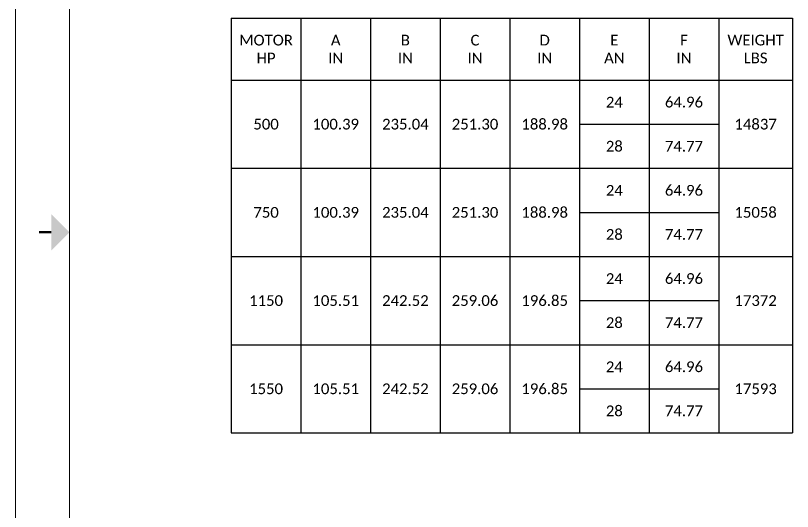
# Model space of a CAD drawing. Header units: inches. Extents: x 0 to 26418, y 0 to 20128.
# Drawn here: x 0 to 8050, y 7170 to 12309 of the extents above; entities that cross this region are included whole.
import ezdxf
from ezdxf.enums import TextEntityAlignment as Align

# ---------------------------------------------------------------- set-up
doc = ezdxf.new("R2010")
doc.units = ezdxf.units.IN
doc.header["$MEASUREMENT"] = 0
doc.layers.add('Title Block', color=7, linetype='Continuous', lineweight=5)
doc.styles.add('ACANSTS', font='romans.shx', dxfattribs={"height": 1})
doc.styles.add('Roman', font='arial.ttf')
doc.styles.get("Standard").update_dxf_attribs({"font": 'arial.ttf'})

# ---------------------------------------------------------------- blocks, each defined once
blk = doc.blocks.new('*T38')
at = {"linetype": 'ByBlock', "lineweight": -2, "transparency": 16777216}
for p, q in [((0, 0), (5815, 0)), ((0, 0), (0, -4299.8)), ((721.7, 0), (721.7, -4299.8)), ((1443.3, 0), (1443.3, -4299.8)), ((2165, 0), (2165, -4299.8)), ((2886.7, 0), (2886.7, -4299.8)), ((3608.3, 0), (3608.3, -1100.3)), ((4330, 0), (4330, -4299.8)), ((5051.7, 0), (5051.7, -4299.8)), ((5815, 0), (5815, -4299.8)), ((0, -643.3), (5815, -643.3)), ((3608.3, -1100.3), (5051.7, -1100.3)), ((0, -1557.4), (5815, -1557.4)), ((3608.3, -1557.4), (3608.3, -2014.5)), ((3608.3, -2014.5), (5051.7, -2014.5)), ((0, -2471.5), (5815, -2471.5)), ((3608.3, -2471.5), (3608.3, -2928.6)), ((3608.3, -2928.6), (5051.7, -2928.6)), ((0, -3385.7), (5815, -3385.7)), ((3608.3, -3385.7), (3608.3, -3842.7)), ((3608.3, -3842.7), (5051.7, -3842.7)), ((0, -4299.8), (5815, -4299.8))]:
    blk.add_line(p, q, dxfattribs=at)
at = {"color": 0, "linetype": 'ByBlock', "lineweight": -2, "transparency": 16777216}
for p, q in [((3608.3, -1100.3), (3608.3, -1557.4)), ((3608.3, -2014.5), (3608.3, -2471.5)), ((3608.3, -2928.6), (3608.3, -3385.7)), ((3608.3, -3842.7), (3608.3, -4299.8))]:
    blk.add_line(p, q, dxfattribs=at)
at = {"color": 0, "linetype": 'Continuous', "lineweight": 5, "transparency": 16777216, "char_height": 111.111, "attachment_point": 5}
for s, insert, width in [('{\\fCalibri|b0|i0|c0;MOTOR^JHP^J', (360.8, -321.6), 601.667), ('{\\fCalibri|b0|i0|c0;A ^M^JIN^J', (1082.5, -321.6), 601.667), ('{\\fCalibri|b0|i0|c0;B ^M^JIN^J', (1804.2, -321.6), 601.667), ('{\\fCalibri|b0|i0|c0;C ^M^JIN^J', (2525.8, -321.6), 601.667), ('{\\fCalibri|b0|i0|c0;D ^M^JIN^J', (3247.5, -321.6), 601.667), ('{\\fCalibri|b0|i0|c0;E ^M^JAN^J', (3969.2, -321.6), 601.667), ('{\\fCalibri|b0|i0|c0;F^M^JIN^J', (4690.8, -321.6), 601.667), ('{\\fCalibri|b0|i0|c0;WEIGHT^M^JLBS^J', (5433.3, -321.6), 643.333), ('{\\fCalibri|b0|i0|c0;24^M^J', (3969.2, -871.8), 601.667), ('{\\fCalibri|b0|i0|c0;64.96^M^J', (4690.8, -871.8), 601.667), ('{\\fCalibri|b0|i0|c0;500', (360.8, -1100.3), 601.667), ('{\\fCalibri|b0|i0|c0;100.39 ^J', (1082.5, -1100.3), 601.667), ('{\\fCalibri|b0|i0|c0;235.04^M^J', (1804.2, -1100.3), 601.667), ('{\\fCalibri|b0|i0|c0;251.30^M^J', (2525.8, -1100.3), 601.667), ('{\\fCalibri|b0|i0|c0;188.98^M^J', (3247.5, -1100.3), 601.667), ('{\\fCalibri|b0|i0|c0;14837^M^J', (5433.3, -1100.3), 643.333), ('{\\fCalibri|b0|i0|c0;28^M^J', (3969.2, -1328.9), 601.667), ('{\\fCalibri|b0|i0|c0;74.77^M^J', (4690.8, -1328.9), 601.667), ('{\\fCalibri|b0|i0|c0;24^M^J', (3969.2, -1785.9), 601.667), ('{\\fCalibri|b0|i0|c0;64.96^M^J', (4690.8, -1785.9), 601.667), ('{\\fCalibri|b0|i0|c0;750^M^J', (360.8, -2014.5), 601.667), ('{\\fCalibri|b0|i0|c0;100.39 ^J', (1082.5, -2014.5), 601.667), ('{\\fCalibri|b0|i0|c0;235.04^M^J', (1804.2, -2014.5), 601.667), ('{\\fCalibri|b0|i0|c0;251.30^M^J', (2525.8, -2014.5), 601.667), ('{\\fCalibri|b0|i0|c0;188.98^M^J', (3247.5, -2014.5), 601.667), ('{\\fCalibri|b0|i0|c0;15058^M^J', (5433.3, -2014.5), 643.333), ('{\\fCalibri|b0|i0|c0;28^M^J', (3969.2, -2243), 601.667), ('{\\fCalibri|b0|i0|c0;74.77^M^J', (4690.8, -2243), 601.667), ('{\\fCalibri|b0|i0|c0;24^M^J', (3969.2, -2700.1), 601.667), ('{\\fCalibri|b0|i0|c0;64.96^M^J', (4690.8, -2700.1), 601.667), ('{\\fCalibri|b0|i0|c0;1150^M^J', (360.8, -2928.6), 601.667), ('{\\fCalibri|b0|i0|c0;105.51^M^J', (1082.5, -2928.6), 601.667), ('{\\fCalibri|b0|i0|c0;242.52^M^J', (1804.2, -2928.6), 601.667), ('{\\fCalibri|b0|i0|c0;259.06^M^J', (2525.8, -2928.6), 601.667), ('{\\fCalibri|b0|i0|c0;196.85^M^J', (3247.5, -2928.6), 601.667), ('{\\fCalibri|b0|i0|c0;17372^M^J', (5433.3, -2928.6), 643.333), ('{\\fCalibri|b0|i0|c0;28^M^J', (3969.2, -3157.1), 601.667), ('{\\fCalibri|b0|i0|c0;74.77^M^J', (4690.8, -3157.1), 601.667), ('{\\fCalibri|b0|i0|c0;24^M^J', (3969.2, -3614.2), 601.667), ('{\\fCalibri|b0|i0|c0;64.96^M^J', (4690.8, -3614.2), 601.667), ('{\\fCalibri|b0|i0|c0;259.06^M^J', (2525.8, -3842.7), 601.667), ('{\\fCalibri|b0|i0|c0;196.85^M^J', (3247.5, -3842.7), 601.667), ('{\\fCalibri|b0|i0|c0;1550^M^J', (360.8, -3842.7), 601.667), ('{\\fCalibri|b0|i0|c0;105.51^M^J', (1082.5, -3842.7), 601.667), ('{\\fCalibri|b0|i0|c0;242.52^M^J', (1804.2, -3842.7), 601.667), ('{\\fCalibri|b0|i0|c0;17593^M^J', (5433.3, -3842.7), 643.333), ('{\\fCalibri|b0|i0|c0;28^M^J', (3969.2, -4071.3), 601.667), ('{\\fCalibri|b0|i0|c0;74.77^M^J', (4690.8, -4071.3), 601.667)]:
    blk.add_mtext(s, dxfattribs=dict(at, insert=insert, width=width))
blk = doc.blocks.new('LONE STAR BLOWER TITLE BLOCK (SIZE A)')
at = {"layer": 'Title Block', "lineweight": 15}
for p, q in [((0, 18), (0, 0)), ((0.5, 17.5), (0.5, 0.5))]:
    blk.add_line(p, q, dxfattribs=at)
at = {"layer": 'Title Block', "lineweight": 15, "const_width": 0.0225}
blk.add_lwpolyline([(0.2188, 9), (0.3312, 9)], dxfattribs=at)
at = {"layer": 'Title Block', "lineweight": 15}
blk.add_solid([(0.3312, 8.8312), (0.3312, 9.1688), (0.5, 9)], dxfattribs=at)
at = {"layer": 'Title Block', "lineweight": 15, "style": 'ACANSTS'}
for tag, p, height in [('DRAWN_BY', (14.7817, 2.2896), 0.135), ('DRAWN_DATE', (15.8526, 2.3021), 0.135), ('DRAWING_SUBTITLE', (17.7236, 1.9768), 0.2025), ('CHECKED_BY', (14.804, 1.9438), 0.135), ('CHECK_DATE', (15.8339, 1.9487), 0.135), ('ENGINEER', (14.7979, 1.6123), 0.135), ('ENG_DATE', (15.8249, 1.6112), 0.135), ('DRAWING_SUBTITLE', (17.7211, 1.5494), 0.2025), ('MANUFACTURING', (14.7936, 1.2748), 0.135), ('MFG_DATE', (15.826, 1.2778), 0.135), ('CONTROL', (14.7936, 0.9373), 0.135), ('CONTROL_DATE', (15.826, 0.9403), 0.135), ('CAGE_CODE', (17.9275, 0.9163), 0.135), ('MODEL_FILE_NAME', (9.0607, 0.6111), 0.135), ('APPROVED_BY', (14.7823, 0.5726), 0.135), ('APPROVAL_DATE', (15.8177, 0.5698), 0.135)]:
    blk.add_attdef(tag, p, '', height=height, dxfattribs=at)
at = {"layer": 'Title Block', "lineweight": 15, "style": 'Roman', "flags": 8}
for tag, height, p in [('DWG_NUMBER', 0.2812, (19.0664, 1.1474)), ('SCALE', 0.135, (18.1035, 0.7041)), ('SHEETNUMBER', 0.135, (21.2556, 0.7041)), ('TOTA_SHEETS', 0.135, (21.8939, 0.7016))]:
    blk.add_attdef(tag, text='', height=height, dxfattribs=at).set_placement(p, align=Align.TOP_LEFT)
at = {"layer": 'Title Block', "lineweight": 15, "style": 'ACANSTS'}
blk.add_attdef('REVISION', text='', height=0.135, dxfattribs=at).set_placement((22.8495, 0.8933), align=Align.CENTER)

msp = doc.modelspace()

# ---------------------------------------------------------------- block references
at = {"xscale": 1118.237794126772, "yscale": 1118.237794126772, "zscale": 1118.237794126772}
msp.add_blockref('LONE STAR BLOWER TITLE BLOCK (SIZE A)', (0.13, 0.08), dxfattribs=at)
msp.add_blockref('*T38', (2235.21, 12283.37))

doc.saveas('drawing.dxf')
